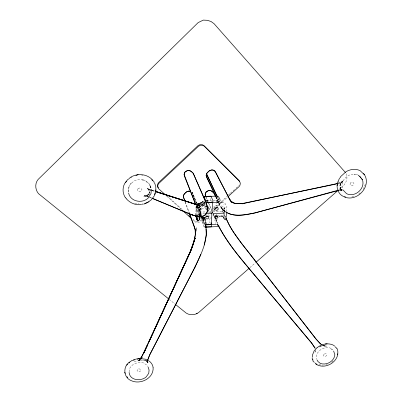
<?xml version="1.0" encoding="UTF-8"?>
<svg xmlns="http://www.w3.org/2000/svg" width="402" height="402" viewBox="0 0 402 402"><rect width="100%" height="100%" fill="white"/><g stroke="black" fill="none" stroke-linecap="round" stroke-linejoin="round"><path stroke-width="0.3" stroke-dasharray="2.01 1.51" d="M147.524 361.071L147.514 362.609L147.263 361.493L148.102 362.72L146.303 361.001M147.599 361.297L147.564 362.971L146.951 360.73M128.424 189.422L128.459 188.231M195.955 215.165L196.292 205.422M129.107 371.855C128.831 364.875 137.258 361.348 143.238 362.825L147.368 365.423L147.861 366.478M195.824 215.291L196.271 205.442M197.593 215.773L197.965 207.683L197.392 206.1M213.593 214.557L213.532 215.758L214.547 216.572M201.116 216.487L200.673 215.045L201.266 204.578M201.301 203.95L201.367 202.698L202.141 202.085M211.492 210.839L211.563 209.593M211.98 202.111L212.05 200.859M210.955 218.869L211.06 217.105M199.216 215.799L199.442 212.427L199.809 212.095L205.995 211.924M226.577 211.633L226.909 206.749L224.567 202.648L224.215 202.367L222.673 202.708L220.165 202.467L222.934 202.648L220.09 202.402M224.185 209.583L224.296 208.437L225.195 207.362L224.02 208.487L225.643 207.573L224.401 208.246L223.356 208.13M199.714 205.749L198.769 214.633L197.266 215.658M199.774 205.156L199.965 203.382L202.186 202.04L203.518 200.528L202.839 201.437L202.603 204.95L199.829 205.668L200.859 206.507L201.261 205.553L202.965 205.462L204.94 203.583M206.568 224.296L205.402 221.532L205.804 219.673L203.683 217.065M224.371 209.161L224.472 208.487L223.497 206.07L222.04 206.161L219.115 205.357L216.397 203.683M216.733 219.321L216.557 221.19L217.482 223.532M210.507 198.528L210.231 200.281L206.809 200.915M204.362 227.115L202.548 222.03L203.05 220.331L203.121 217.969L203.216 219.271L202.543 222.02L204.075 226.813L204.502 227.11M215.09 219.623L214.889 220.658L215.346 220.733L215.321 222.376L215.753 223.417M195.794 215.909L198.176 207.427L197.678 206.291L201.422 215.527M216.181 202.744L216.799 200.568L218.11 198.859L217.718 199.784L217.929 199.166L217.834 201.251M199.678 206.884L200.286 210.02L200.015 215.482L200.281 209.472L199.432 206.291L200.392 206.784M217.1 219.105L216.778 219.964L217.196 222.859L215.718 219.472M315.66 350.474L314.816 352.725L315.776 350.554M197.086 206.045L195.895 209.181L196.568 206.512L196.166 204.925M338.177 182.875L338.841 181.176M205.055 201.985L202.613 206.221L201.261 205.553M363.172 189.458L365.272 184.292M129.354 186.216L130.022 184.709M203.528 217.03L205.804 219.673L205.206 220.864L206.136 222.1L205.1 221.839L205.402 221.532M206.467 208.412L205.995 209.216L206.422 210.452M198.317 218.251L198.864 217.361M197.312 206.085L196.005 208.06L196.583 206.236L196.975 210.236L196.412 206.382M206.115 206.271L203.543 208.648L201.382 209.06L200.181 208.673L201.206 209.211L200.161 208.502L200.442 209.03L199.623 207.286L199.578 211.844L200.382 213.919L204.618 213.804M139.966 359.117L138.439 361.016L140.67 359.237M206.583 201.02L206.744 200.819L206.432 200.899M139.76 359.298L138.193 361.232L140.177 359.83L138.102 360.87M205.839 201.618L204.713 202.849L204.316 202.457L204.663 201.683L205.221 204.362L202.613 206.221L204.377 204.372L205.221 204.362M205.945 205.779L205.045 206.759L205.146 208.065L206.216 208.759M197 205.935L195.287 207.708L196.749 206.211M205.804 219.673L204.271 220.165L203.879 219.175L204.231 218.809L204.08 217.859L202.633 217.035M196.885 205.93L196.086 206.739L196.99 206.03M331.69 362.308L333.444 360.694M206.794 214.688L199.854 220.989L198.286 221.502M208.648 213.01L211.422 210.487M213.271 208.809L226.693 196.623M228.542 194.94L229.934 193.679M230.396 193.261L235.487 188.638M235.949 188.216L238.723 185.699M205.015 217.522C202.397 219.864 199.332 224.12 195.307 222.02L192.99 219.914M210.095 212.909L211.02 212.07M217.025 206.618L227.653 196.97M358.815 194.101L360.112 192.935M205.1 221.839L205.1 222.507L205.618 222.05M249.893 267.626L255.551 262.672M338.514 189.99C344.062 186.568 349.438 179.523 345.79 172.925M131.63 183.061L134.389 180.769L139.263 179.478L142.243 179.885M204.528 201.337C202.05 201.427 200.513 203.975 197.884 203.724L200.377 203.04L201.915 204.397L203.648 203.447L204.316 202.457L203.96 203.93L202.603 204.95L201.176 204.864L205.216 203.191M140.605 359.247L138.494 360.715L141.293 359.86L144.846 360.267L147.66 361.72L145.941 360.649L147.479 362.001L146.976 360.569M218.567 217.256L219.336 216.683L221.261 216.261L222.587 216.809M200.749 214.598L195.935 215.773L198.769 214.633L200.749 214.598L199.965 203.382L197.734 203.538M196.096 216.035L198.769 214.633L201.92 215.346M218.542 216.99L220.276 216.196L222.356 216.12C216.778 216.442 222.17 215.467 223.15 216.593L222.195 215.578L218.291 215.653M149.685 194.241L146.449 195.824L143.429 196.749L147.484 195.347L149.443 192.583L149.258 193.186L149.167 190.453L147.137 188.106L150.273 189.855M149.147 194.503L146.449 195.824L144.047 195.699L148.504 196.543L146.147 195.709L149.021 196.915M319.505 346.971L322.012 345.82L325.298 345.484L323.037 345.484M319.359 346.961L322.072 345.725L326.474 346.107L322.811 345.449M204.271 220.165L204.231 218.809L203.181 217.623L202.367 217.658L201.548 216.964L204.231 218.809L205 219.889L204.08 217.859L202.09 217.186M326.173 364.76L327.303 364.307M216.577 200.492L217.155 200.266L216.577 200.492L217.15 201.497M337.941 183.377L342.459 181.945L338.866 184.061L342.323 181.769L340.66 183.468L342.308 181.161L340.082 185.558L340.223 188.789L339.991 187.628L341.73 190.397L339.775 188.649L341.72 190.101M198.613 204.06L197.759 203.452L196.432 203.462L199.422 203.362L201.276 202.588L197.884 203.724M338.278 183.262L341.73 182.196L343.479 180.357L341.328 182.84L339.891 185.629L340.801 191M353.137 174.116C346.182 174.734 339.816 182.161 342.615 189.121M351.881 196.945L354.197 196.372M134.208 361.634L142.941 359.926L145.851 360.569M339.489 190.307L341.911 190.241M339.087 190.377L342.072 189.905M342.177 189.865L341.092 190.01L342.836 190.699L339.936 188.86L341.71 190.478L340.233 188.161L339.876 186.412L341.454 181.644L339.891 185.629L340.233 188.161M205.1 222.507L208.708 223.678M213.432 200.643L217.005 200.538L218.668 199.714L217.753 197.663M206.613 211.909L210.663 211.814M212.819 211.643L222.763 211.437L223.813 213.588M206.372 200.814L211.437 200.784L212.563 203.03M197.764 221.673L196.211 221.613L194.779 220.989L192.478 218.894M318.871 364.76L323.233 365.292M143.439 180.051L144.63 180.212L145.579 180.965M199.578 214.653L200.709 214.829L201.608 215.542L200.673 215.045L199.08 215.02L198.769 214.633L198.08 206.146M356.001 174.558L357.715 174.82M134.735 203.206L138.971 203.99M141.695 175.322L142.876 175.558M323.107 345.77L326.102 346.489L322.067 345.097M201.633 217.201L204.231 218.809M151.986 190.518L154.966 191.458M151.675 190.317L148.7 189.372L150.484 189.945M152.273 190.503L154.649 191.257L151.077 190.136M147.358 188.608L151.237 190.93L147.358 188.608L150.333 189.583M150.926 189.774L154.494 190.94M206.085 200.548L206.975 200.889L207.713 202.271M148.971 197.025L146.65 196.06L144.393 195.794L147.117 195.754L145.69 196.397L147.343 195.282L149.675 192.593L149.418 191.387L148.851 193.633L149.675 192.593L148.559 189.337M149.549 197.266L151.288 197.99M149.599 197.161L151.323 197.884M223.788 204.216L224.125 204.362M201.563 217.221L202.784 217.783L203.879 219.175M144.755 360.021L147.68 361.579L146.308 360.825M201.452 217.427L202.693 218.191L203.231 219.075L202.528 217.356M217.256 206.005L216.266 205.251L214.844 205.452L214.005 206.507L214.055 207.693L214.975 208.417M330.997 348.67L330.067 347.951C324.037 346.479 316.67 350.514 316.213 357.036L316.917 359.428M147.951 182.845L149.373 183.97M207.402 205.643L208.432 206.472M169.111 299.269L174.96 304.002M202.492 217.05L203.181 217.623M199.422 203.362L200.296 204.11M203.397 216.577L205.085 218.08M203.377 218.567L202.367 217.658L203.528 219.19L202.668 216.864L203.729 219.738M166.539 195.915L182.317 210.231M167.594 196.276L182.799 210.1M198.251 203.472L199.482 204.603M198.161 207.869L197.276 205.93M218.115 201.432L217.065 200.085L218.01 201.844M204.377 204.372L202.839 201.437M199.432 206.291L200.015 206.95M191.829 192.141L192.729 193.251L197.628 205.301M200.226 216.462L199.08 215.02L199.382 216.829M210.462 223.316L209.437 221.994L209.377 218.593M198.171 215.246L199.08 216.432M200.96 216.557L199.754 214.914L200.392 216.437M202.965 205.462L201.915 204.397M200.673 215.045L201.688 216.613M202.98 218.246L203.447 219.03L202.693 216.884L203.216 219.271M222.824 216.261L223.366 217.286M215.859 197L218.542 202.623M218.814 203.186L220.693 207.12M222.306 210.492L223.381 212.738M224.728 215.552L225.532 217.236M215.939 197.126L220.497 206.693M222.376 210.633L223.18 212.321M224.522 215.135L225.597 217.381M216.17 196.96L218.859 202.638M219.13 203.206L220.743 206.613M215.919 196.91L218.03 201.372M217.346 196.905L218.668 199.714L217.959 200.126L218.552 199.362L217.944 200.296L218.175 201.387M192.03 192.287L196.673 203.533M206.03 197.206L208.578 202.93M208.829 203.502L211.628 209.799M213.412 213.809L214.176 215.522M215.954 219.532L217.738 223.537M202.814 201.648L206.578 210.115M208.588 214.628L209.341 216.321M200.774 203.95L200.377 203.04L202.186 202.04L202.904 204.03M205.623 196.352L208.085 201.99M208.331 202.558L211.532 209.889M213.256 213.834L213.995 215.527M196.729 206.055L200.523 215.296L196.709 206.065M201.472 217.608L203.608 222.808M201.437 217.628L203.563 222.834M197.864 205.874L202.296 216.778M196.452 203.231L192.025 192.347L196.488 203.362M197.618 206.095L203.904 221.567M201.653 216.105L204.005 221.899L201.739 216.186M197.593 205.834L201.508 215.608M196.196 205.774L197.111 208.09L196.327 205.452M185.247 201.93L189.337 213.01M185.121 201.985L189.186 213.115M216.778 214.15L216.839 215.01M137.997 188.794L137.494 190.221L138.569 191.548L140.112 191.789L141.398 191.03L141.931 189.744L140.836 188.282L139.288 188.025L137.997 188.794M137.479 369.569L137.042 370.719L137.976 371.624L139.318 371.729L140.439 371.091L140.901 370.136L139.946 369.041L138.6 368.92L137.479 369.569M350.604 182.88L350.016 184.222L350.71 185.473L352.016 185.704L353.252 184.99L353.961 183.784L353.157 182.402L351.835 182.161L350.604 182.88M323.932 354.378L323.434 355.474L324.072 356.348L325.233 356.453L326.318 355.85L326.916 354.936L326.183 353.891L325.012 353.765L323.932 354.378"/><path stroke-width="0.6" d="M195.292 235.18L195.367 230.894L194.503 227.004L189.548 213.593M153.117 367.644C153.795 378.332 140.439 384.895 131.389 380.714C123.012 377.644 122.645 365.544 130.464 361.493M128.349 191.804L128.404 190.015M197.362 220.753L195.794 215.909L197.699 220.974L197.362 220.753L197.593 215.773M211.542 224.974L211.377 226.854L205.754 227.065M212.563 203.03L211.985 212.975L211.271 213.623L205.658 213.774M212.939 200.749L212.753 202.578L207.955 202.734L205.723 201.724L205.417 201.1M226.537 212.241L225.904 219.799L224.813 219.633L223.366 217.286M224.286 210.367L223.914 218.316M151.323 189.352L150.971 193.648L148.006 198.231C141.946 203.894 130.258 201.563 128.59 192.95M337.107 185.774L337.554 182.644L339.635 177.92M196.015 229.678L195.292 234.527L195.171 229.517L189.397 213.703M196.292 227.859L194.523 239.517L190.332 251.878L158.74 320.56M204.236 245.019L206.326 234.989L206.01 228.949M195.156 235.763L193.302 243.903L195.146 237.954L192.071 247.506M337.856 353.82C336.635 363.493 323.746 369.724 315.676 363.926M155.082 192.849L154.288 195.89L151.142 199.93L149.594 200.995M155.398 191.638L155.875 189.814M154.86 194.663L155.901 191.116L155.775 186.533L154.835 183.588M195.794 215.909L197.568 220.914L196.096 216.035L196.297 216.206M192.055 247.577L193.126 244.426M147.524 360.554L149.403 355.619L195.332 266.395M147.624 360.277L149.891 354.358L194.689 267.767L200.859 254.265M193.086 244.466L190.025 252.355L191.88 248.099L144.313 352.112L140.725 358.167M337.514 184.578L337.072 185.714C336.987 190.784 340.248 196.427 345.63 197.01M340.167 177.774L340.61 176.639L346.243 171.533A15.693 13.05 -40.3 0 1 360.167 170.684L364.473 174.85M215.351 218.708L215.678 217.909L215.291 217.492L217.794 215.959M128.459 188.231L129.132 186.724M147.77 344.368L145.941 348.358L147.77 344.398M149.077 341.519L152.991 332.972M153.514 331.836L191.111 249.798L195.106 238.11L190.332 251.878L141.72 356.881L140.152 358.815M149.077 341.559L152.991 333.047M154.298 330.208L158.217 321.695M194.945 267.219C201.246 253.773 209.256 238.798 205.166 223.532L205.402 225.507M204.105 197.689L204.015 196.563L205.638 200.623M203.809 196.879L203.985 196.543L203.809 196.879L204.256 197.462L203.884 196.729M199.699 219.06L198.493 220.698M205.311 225.844L205.899 224.889M199.638 219.231L198.548 220.663M199.769 218.643L199.955 216.693L199.864 218.512L199.508 217.462M185.131 172.172L184.397 173.116L184.146 174.714L184.508 176.347L195.724 204.648M125.313 182.573L127.967 179.297M207.713 216.07L207.156 216.753L205.739 216.959M216.572 215.763L215.98 216.422L214.547 216.572M126.786 181.126L124.72 183.382A16.532 15.055 -10.7 0 0 125.404 197.729M128.439 179.317L129.675 177.96L131.369 177.292M317.042 347.76L314.143 350.901L312.304 355.433L312.53 357.182M207.512 208.613L208.377 207.698M217.281 207.337L216.291 208.362L214.975 208.417M126.725 365.101L127.615 364.292M128.941 363.076L129.831 362.267M130.715 361.458L131.605 360.644L134.434 359.896M228.115 196.548L239.2 186.483L240.069 185.051L240.306 183.101L239.572 181.357L204.156 146.142C202.462 144.951 200.156 145.092 198.498 146.273L158.7 183.543L157.8 185.272L157.865 187.337L158.649 188.754L165.147 194.648M248.954 268.456L198.518 312.64L196.442 313.761M256.024 262.26L338.042 190.407M130.248 184.206L131.168 183.443M141.559 358.524L142.454 357.81L141.067 358.885M185.498 171.699C188.015 169.217 191.849 171.091 193.432 173.724L205.11 200.191M148.559 201.709L147.011 202.774L144.765 203.442M205.578 225.376L206.834 224.552L206 224.818L211.251 224.467L211.879 214.648L211.397 213.517M149.529 201.447L143.75 204.211M130.826 177.121C137.816 172.925 147.705 173.955 152.941 180.468M135.881 175.508L138.142 174.614M197.226 313.51C193.699 315.073 189.478 315.263 186.176 313.073L175.448 304.394M337.941 183.377L335.117 184.272L241.125 203.764M133.489 359.88L136.323 358.996L140.755 358.483M337.7 183.438L242.11 203.804L243.813 203.507L234.346 203.502L235.441 203.648M141.956 204.276L143.077 203.94M217.653 202.402C221.824 201.904 219.874 198.161 217.859 196.161L204.211 196.407L210.874 196.191L212.899 200.347M137.263 359.152L139.524 358.549L141.851 358.795M217.537 202.417L218.417 202.191L207.965 202.734L205.698 201.673L205.377 201.005M207.196 207.919L208.181 207.749L209.407 208.864L208.337 210.708L207.382 210.578M338.258 190.518L335.183 191.045L254.963 212.914C244.054 215.457 228.442 218.296 221.02 207.281L221.879 207.774M338.489 190.468L255.004 212.914C246.145 214.321 236.215 217.296 227.693 212.985M244.798 203.357L242.316 203.648L234.793 203.276L230.768 201.709L232.944 202.834M242.386 203.608L244.818 203.342M197.161 205.015L200.889 204.613M141.424 204.497C135.791 205.553 129.987 202.985 126.293 198.744M325.263 344.057C328.389 343.559 331.745 344.011 334.419 345.785M223.673 213.155L213.09 213.557L211.97 211.904M206.779 224.824L216.186 224.462M205.568 227.07L218.231 226.572L218.688 226.065L218.407 225.477M197.065 205.105L198.653 205.186L156.433 191.819L199.106 205.512L155.685 191.332M199.312 205.005L197.111 204.784L199.221 205.392M143.011 358.916L145.338 359.162L149.137 361.061A14.181 11.085 -12.6 0 1 153.102 367.589M142.243 179.885L143.439 180.051M354.283 174.292L355.428 174.468M190.553 191.412L188.603 191.131C186.111 191.804 183.764 193.794 183.342 196.427L184.694 200.814M234.788 203.397L235.914 203.593M344.539 197.035C357.644 202.306 372.719 185.056 363.584 173.443M190.694 191.473L189.051 191.015L186.488 191.794L183.915 194.407L183.307 196.684L184.814 200.764M155.564 191.643L199.683 205.507M151.871 198.236L192.88 215.115M190.704 214.427C195.02 215.864 199.814 217.804 204.246 215.628L207.301 211.995L207.663 208.633L206.115 202.744L206.497 204.523M210.377 224.251L211.492 224.638M152.474 198.367L190.407 214.336L197.849 216.537L200.889 216.572L203.643 215.954L205.02 215.125L206.764 213.03L207.578 210.301L207.025 205.196L193.146 173.146L190.463 170.85L188.005 170.408L185.101 171.724L184.091 174.403L195.513 204.035M234.296 203.146L231.356 201.628L229.472 199.106L214.703 170.644L211.97 169.85L209.392 170.624L206.774 173.287L206.131 175.609L215.633 195.824M216.849 224.401L218.191 225.195L217.422 224.341C225.316 238.607 235.019 251.908 245.602 264.365L311.57 343.057L315.203 348.363M234.15 203.286L231.13 201.377L229.145 198.709L229.999 200.176M224.818 211.07L222.482 209.412L221.03 207.08M226.22 212.065L227.15 212.728M331.464 349.026L332.394 349.745M322.419 345.283L319.947 343.353L316.218 339.187L241.632 243.501L233.396 232.004L229.622 225.823L225.864 217.944M146.052 181.342L147.474 182.468M358.132 175.151L359.79 176.478L362.418 179.709C365.604 188.543 354.961 197.809 346.594 193.704L342.745 189.694M168.624 298.872L38.416 193.578C35.165 189.598 34.708 183.558 38.079 179.488L198.166 22.582L203.337 20.1L207.417 20.311L211.06 21.517L214.055 23.683L345.378 172.453M314.374 362.353L313.063 361.262L312.836 359.514M315.248 363.076L317.002 364.534M125.404 197.729L126.354 198.528M151.725 179.694L153.926 181.619L154.343 183.372M334.776 346.524L336.896 348.373M182.779 210.648L191.131 218.231M188.789 215.542L190.171 216.799M320.841 344.202L316.027 339.092L255.501 261.084C245.089 247.32 232.934 234.411 226.07 218.361M361.689 178.81L362.418 179.709M359.79 176.478L360.941 177.89M315.032 348.057L311.52 342.8L250.144 269.873C238.672 255.778 226.175 241.878 218.502 225.256M317.093 360.031L317.987 361.569L320.474 363.493C326.55 365.559 334.193 361.378 334.861 354.82L333.625 350.986M158.378 187.9L157.599 186.478L157.589 184.372L158.488 182.679L198.171 145.514L200.055 144.645L202.291 144.7L203.834 145.459L239.326 180.835L239.582 181.81M124.665 372.252L125.258 373.357M127.042 376.669L127.64 377.774M230.572 201.03L215.613 172.136L213.532 170.141C210.588 169.337 208.015 171.543 206.533 173.87L206.191 175.493L206.427 176.825L215.653 196.352M215.588 196.437L213.975 193.066L211.402 190.865L209.02 190.453L206.176 191.744L205.151 194.332L205.618 196.06M215.402 196L214.326 193.749L212.954 192.121L210.965 190.744L209.341 190.568L207.799 190.844L205.713 192.709L205.171 194.89L205.623 196.352M217.216 196.528L206.533 173.87L217.085 196.342M148.102 367.001L149.067 370.031L148.765 373.292L146.192 376.915C141.001 381.588 129.7 380.573 129.087 372.398M204.347 222.673L205.884 226.532L205.945 227.743M149.564 184.458L150.83 187.689M150.423 186.649L150.84 187.719M211.156 222.803L211.718 224.291M312.118 357.916L312.56 359.956M206.879 206.306L207.13 207.497M206.829 205.96L207.045 207.025M317.037 347.76A13.261 10 -27.1 0 1 327.153 343.81M336.896 348.373A13.537 10.206 -27.1 0 1 337.564 354.574M208.849 216.738L208.402 218.502L207.03 219.01L205.789 218.457L205.628 217.14L206.955 215.899L208.849 216.738M145.418 349.494L143.856 352.916L145.418 349.509M215.462 215.723L214.377 217.517L215.598 218.633L217.05 218.366L217.768 217.186L217.351 215.964L215.462 215.723M215.432 207.904L213.728 210.352L214.985 209.698L216.859 210.517L218.201 209.291L218.05 207.955L216.814 207.402L215.432 207.904M205.884 226.532L205.176 224.793L205.884 226.532"/></g></svg>
